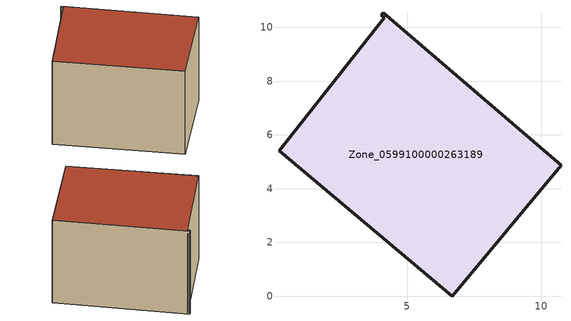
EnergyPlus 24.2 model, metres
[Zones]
Zone_0599100000263189
 floor ground (C_G): 0.24,5.4 4.15,10.35 4.04,10.45 4.11,10.54 10.73,4.87 6.69,0 z0
 wall outside (C_F): 10.73,4.87 4.11,10.54 4.04,10.45 4.15,10.35 0.24,5.4 6.69,0 10.73,4.87 z0:6.16
 roof outside (C_R): 4.15,10.35 0.24,5.4 6.69,0 10.73,4.87 4.11,10.54 4.04,10.45 z6.16
[BUILDING]
Pand.0599100000263189: North Axis=0; Terrain=City; Loads Convergence Tolerance Value=0.04; Temperature Convergence Tolerance Value=0.4; Solar Distribution=FullExterior; Maximum Number of Warmup Days=25; Minimum Number of Warmup Days=1
[Site:Location]
Rotterdam.The.Hague.AP_ZH_NLD Design_Conditions: Latitude=51.96; Longitude=4.45; Time Zone=1; Elevation=-4.5
[SITE:GROUNDTEMPERATURE:BUILDINGSURFACE]
18, 18, 18, 18, 18, 18, 18, 18, 18, 18, 18, 18
[MATERIAL] Thermal Absorptance=0.9; Solar Absorptance=0.7; Visible Absorptance=0.7
Name | Roughness | Thickness | Conductivity | Density | Specific Heat
G.TI.1946-1964 | MediumSmooth | 0.15 | 1 | 540 | 1210
F.TI.1946-1964 | Rough | 0.3 | 0.857143 | 1920 | 840
R.TI.1946-1964 | MediumRough | 0.2 | 0.277778 | 1500 | 1000
[CONSTRUCTION]
C_G: G.TI.1946-1964
C_F: F.TI.1946-1964
C_R: R.TI.1946-1964
[ZONE]
Zone_0599100000263189: Type=1; Multiplier=1; Ceiling Height=Autocalculate; Volume=Autocalculate; Floor Area=autocalculate; Part of Total Floor Area=Yes
[ZONEINFILTRATION:DESIGNFLOWRATE]
Infil_Zone_0599100000263189: Zone or ZoneList or Space or SpaceList=Zone_0599100000263189; Schedule=AlwaysOn; Design Flow Rate Calculation Method=Flow/Area; Flow Rate per Floor Area=0.003; Constant Term Coefficient=1; Temperature Term Coefficient=0; Velocity Term Coefficient=0; Velocity Squared Term Coefficient=0
[HVACTEMPLATE:ZONE:IDEALLOADSAIRSYSTEM]
Zone_0599100000263189: Maximum Heating Supply Air Temperature=50; Minimum Cooling Supply Air Temperature=13; Maximum Heating Supply Air Humidity Ratio=0.0156; Minimum Cooling Supply Air Humidity Ratio=0.0077; Heating Limit=NoLimit; Cooling Limit=NoLimit; Dehumidification Control Type=ConstantSensibleHeatRatio; Cooling Sensible Heat Ratio=0.7; Dehumidification Setpoint=60; Humidification Control Type=None; Humidification Setpoint=30; Outdoor Air Method=None; Outdoor Air Flow Rate per Person=0.00944; Outdoor Air Flow Rate per Zone Floor Area=0; Outdoor Air Flow Rate per Zone=0; Demand Controlled Ventilation Type=None; Outdoor Air Economizer Type=NoEconomizer; Heat Recovery Type=None; Sensible Heat Recovery Effectiveness=0.7; Latent Heat Recovery Effectiveness=0.65
[ZONECONTROL:THERMOSTAT]
ThermostatControl_Zone_0599100000263189: Zone or ZoneList=Zone_0599100000263189; Control Type Schedule=DualSetpointControlType; Control 1=Thermostat_Zone_0599100000263189; Temperature Difference Between Cutout And Setpoint=0
[THERMOSTATSETPOINT:DUALSETPOINT]
Thermostat_Zone_0599100000263189: Heating Setpoint Temperature Schedule=HeatingSetpoint_Zone_0599100000263189; Cooling Setpoint Temperature Schedule=CoolingSetpoint_Zone_0599100000263189
[SCHEDULE:COMPACT]
HeatingSetpoint_Zone_0599100000263189: Through: 12/31, For: AllDays, Until: 24:00, 21
CoolingSetpoint_Zone_0599100000263189: Through: 12/31, For: AllDays, Until: 24:00, 24
DualSetpointControlType: Through: 12/31, For: AllDays, Until: 24:00, 4
AlwaysOn: Through: 12/31, For: AllDays, Until: 24:00, 1
